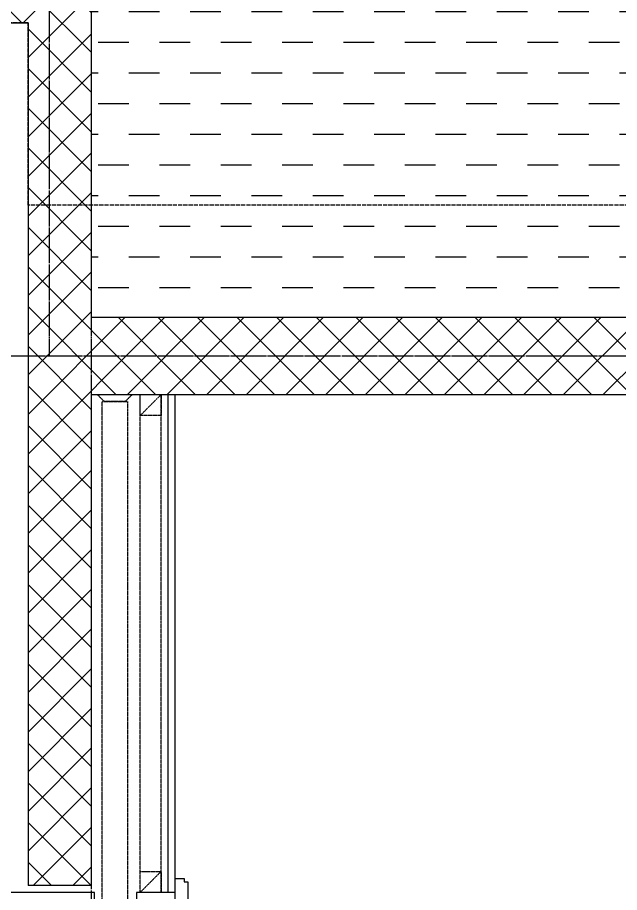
# Model space of a CAD drawing. Header units: millimetres. Extents: x 18456 to 179493, y -203649 to 469211.
# Drawn here: x 145884 to 146743, y 201591 to 202838 of the extents above; entities that cross this region are included whole.
import ezdxf

# ---------------------------------------------------------------- set-up
doc = ezdxf.new("R2010")
doc.units = ezdxf.units.MM
for name, pattern in [('X-평면도(기본형)$0$( Hidden )', [0.375, 0.25, -0.125]), ('X-평면도(기본형)$0$CEN', [52.5, 50, -1, 0.5, -1]), ('X-평면도(기본형)$0$HID2', [7.5, 6, -1.5])]:
    doc.linetypes.add(name, pattern=pattern)
for name, color, linetype, true_color in [('X-평면도(기본형)$0$40HAT', 9, 'Continuous', 0x808080), ('X-평면도(기본형)$0$CEN', 1, 'X-평면도(기본형)$0$CEN', 0xff0000), ('X-평면도(기본형)$0$DOOR', 4, 'Continuous', 0x00ffff), ('X-평면도(기본형)$0$UIS', 7, 'X-평면도(기본형)$0$HID2', 0x000000), ('X-평면도(기본형)$0$W2', 3, 'Continuous', 0x00ff00), ('X-평면도(기본형)$0$설비OPEN', 9, 'Continuous', 0x808080)]:
    doc.layers.add(name, color=color, linetype=linetype, true_color=true_color)

# ---------------------------------------------------------------- blocks, each defined once
blk = doc.blocks.new('X-평면도(기본형)$0$pkdr750190-1')
at = {"layer": 'X-평면도(기본형)$0$DOOR', "linetype": 'X-평면도(기본형)$0$( Hidden )'}
for p, q in [((-50, 750), (-50, 1460)), ((-20, 1460), (-50, 1430)), ((-20, 750), (-20, 1460)), ((-20, 780), (-50, 750))]:
    blk.add_line(p, q, dxfattribs=at)
at = {"layer": 'X-평면도(기본형)$0$DOOR'}
for p, q in [((-10, 750), (-10, 1460)), ((0, 750), (0, 1460))]:
    blk.add_line(p, q, dxfattribs=at)
at = {"layer": 'X-평면도(기본형)$0$DOOR', "color": 8, "linetype": 'X-평면도(기본형)$0$( Hidden )', "true_color": 0x808080}
for points in [[(-111.3, 1460), (-61.3, 1460), (-71.3, 1450), (-101.3, 1450)], [(-104.3, 710), (-104.3, 1450), (-68.3, 1450), (-68.3, 710)]]:
    blk.add_lwpolyline(points, close=True, dxfattribs=at)
at = {"layer": 'X-평면도(기본형)$0$DOOR', "linetype": 'X-평면도(기본형)$0$( Hidden )'}
for points in [[(-20, 1460), (-20, 1430), (-50, 1430), (-50, 1460)], [(-20, 780), (-20, 750), (-50, 750), (-50, 780)]]:
    blk.add_lwpolyline(points, close=True, dxfattribs=at)
at = {"layer": 'X-평면도(기본형)$0$DOOR'}
for points in [[(0, 770), (13, 770), (13, 765), (18, 765), (18, 710), (0, 710)], [(-115, 750), (-250, 750), (-250, 726), (-115, 726)], [(0, 750), (-55, 750), (-55, 726), (0, 726)]]:
    blk.add_lwpolyline(points, close=True, dxfattribs=at)

msp = doc.modelspace()

# ---------------------------------------------------------------- hatches: boundary and pattern name
at = {"layer": 'X-평면도(기본형)$0$40HAT'}
h = msp.add_hatch(dxfattribs=at)
h.set_pattern_fill('H3', color=256, scale=40, style=0, pattern_type=2)
h.set_pattern_definition([(315, (-175757.42, 45286.295), (28.2842712, 28.2842712), []), (45, (-175757.42, 45286.295), (-28.2842712, 28.2842712), [])])
h.paths.add_polyline_path([(145989.2, 201600.6), (145899.2, 201600.6), (145899.2, 202830.6), (143319.2, 202830.6), (143319.2, 202920.6), (145989.2, 202920.6), (145989.2, 202410.6), (147319.2, 202410.6), (147319.2, 202920.6), (147429.2, 202920.6), (147429.2, 202300.6), (145989.2, 202300.6)], flags=0)
at = {"layer": 'X-평면도(기본형)$0$설비OPEN'}
h = msp.add_hatch(dxfattribs=at)
h.set_pattern_fill('DASH', color=256, scale=350, style=0, pattern_type=2)
h.set_pattern_definition([(0, (92624.19, 60615.57), (43.75, 43.75), [43.75, -43.75])])
h.paths.add_polyline_path([(145989.2, 202410.6), (147319.2, 202410.6), (147319.2, 202930.6), (145989.2, 202930.6)], flags=0)

# ---------------------------------------------------------------- linework, layer by layer
at = {"layer": 'X-평면도(기본형)$0$CEN'}
for p, q in [((145929.2, 203220.6), (145929.2, 202355.6)), ((145989.2, 203220.6), (145989.2, 199750.6)), ((145769.2, 202355.6), (147539.2, 202355.6))]:
    msp.add_line(p, q, dxfattribs=at)
at = {"layer": 'X-평면도(기본형)$0$UIS'}
msp.add_lwpolyline([(148759.2, 205800.6), (148759.2, 202570.6), (145899.2, 202570.6), (145899.2, 202830.6), (143319.2, 202830.6)], dxfattribs=at)
at = {"layer": 'X-평면도(기본형)$0$W2'}
for p, q in [((145989.2, 202920.6), (145989.2, 202410.6)), ((143319.2, 202830.6), (145899.2, 202830.6)), ((145899.2, 202830.6), (145899.2, 201600.6)), ((145989.2, 202410.6), (147319.2, 202410.6)), ((145989.2, 202300.6), (147429.2, 202300.6)), ((145989.2, 202300.6), (145989.2, 201600.6)), ((145989.2, 201600.6), (145899.2, 201600.6))]:
    msp.add_line(p, q, dxfattribs=at)
at = {"layer": 'X-평면도(기본형)$0$설비OPEN'}
msp.add_lwpolyline([(145989.2, 202410.6), (147319.2, 202410.6), (147319.2, 202930.6), (145989.2, 202930.6)], close=True, dxfattribs=at)

# ---------------------------------------------------------------- block references
msp.add_blockref('X-평면도(기본형)$0$pkdr750190-1', (146109.2, 200840.6))

doc.saveas('drawing.dxf')
